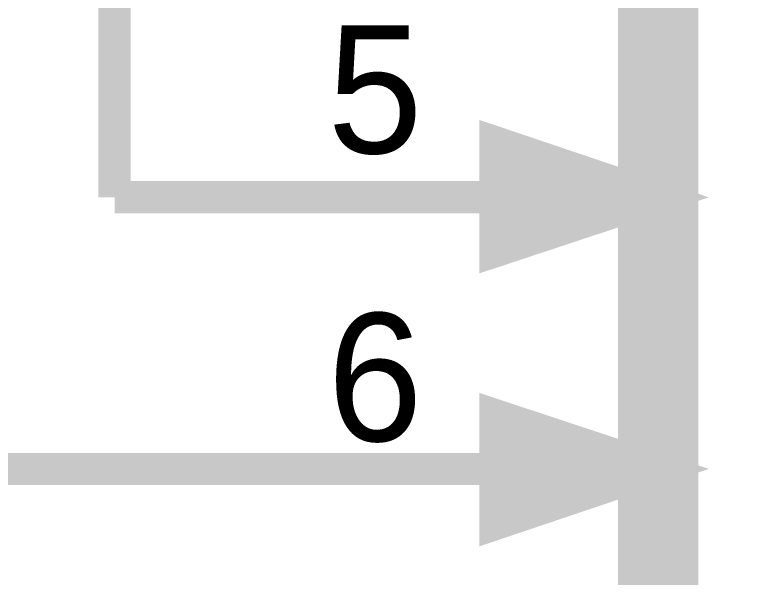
# Model space of a CAD drawing. Header units: inches. Extents: x 0 to 15, y 0 to 9.5.
# Drawn here: x 5.7643 to 6.0408, y 1.2599 to 1.4667 of the extents above; entities that cross this region are included whole.
import ezdxf

# ---------------------------------------------------------------- set-up
doc = ezdxf.new("R2010")
doc.units = ezdxf.units.IN
doc.header["$MEASUREMENT"] = 0
doc.layers.add('Sheet', color=255, linetype='Continuous')

msp = doc.modelspace()

# ---------------------------------------------------------------- linework, layer by layer
at = {"layer": 'Sheet'}
for points in [[(6.00051, 1.99973, 0.0295, 0.0295, 0), (7.40016, 1.99973, 0.0295, 0.0295, 0), (7.40016, 0.79974, 0.0295, 0.0295, 0), (6.00051, 0.79974, 0.0295, 0.0295, 0), (6.00051, 1.99973, 0.0295, 0.0295, 0)], [(6.00051, 1.99973, 0.0039, 0.0039, 0), (6.00051, 0.79974, 0.0039, 0.0039, 0), (7.40016, 0.79974, 0.0039, 0.0039, 0), (7.40016, 1.99973, 0.0039, 0.0039, 0), (6.00051, 1.99973, 0.0039, 0.0039, 0), (6.00051, 1.99973, 0.0039, 0.0039, 0)], [(5.94068, 1.41993, 0.0118, 0.0118, 0), (6.00051, 1.39974, 0.0118, 0.0118, 0), (5.94068, 1.37991, 0.0118, 0.0118, 0), (5.94068, 1.41993, 0.0118, 0.0118, 0)], [(5.94068, 1.41993, 0.0039, 0.0039, 0), (6.00051, 1.39974, 0.0039, 0.0039, 0), (5.94068, 1.37991, 0.0039, 0.0039, 0), (5.94068, 1.41993, 0.0039, 0.0039, 0)], [(5.94068, 1.31969, 0.0118, 0.0118, 0), (6.00051, 1.29986, 0.0118, 0.0118, 0), (5.94068, 1.27967, 0.0118, 0.0118, 0), (5.94068, 1.31969, 0.0118, 0.0118, 0)], [(5.94068, 1.31969, 0.0039, 0.0039, 0), (6.00051, 1.29986, 0.0039, 0.0039, 0), (5.94068, 1.27967, 0.0039, 0.0039, 0), (5.94068, 1.31969, 0.0039, 0.0039, 0)]]:
    msp.add_lwpolyline(points, format="xyseb", close=True, dxfattribs=at)
for points in [[(5.80083, 1.29986, 0.0118, 0.0118, 0), (5.20103, 1.29986, 0.0118, 0.0118, 0), (5.20103, 1.99973, 0.0118, 0.0118, 0)], [(5.80083, 1.39974, 0.0118, 0.0118, 0), (5.80083, 1.59986, 0.0118, 0.0118, 0)], [(6.00051, 1.39974, 0.0118, 0.0118, 0), (5.80083, 1.39974, 0.0118, 0.0118, 0)], [(6.00051, 1.29986, 0.0118, 0.0118, 0), (5.80083, 1.29986, 0.0118, 0.0118, 0)]]:
    msp.add_lwpolyline(points, format="xyseb", dxfattribs=at)
for points in [[(5.93805, 1.37729), (6.00617, 1.4), (5.93805, 1.42271)], [(5.93805, 1.27729), (6.00617, 1.3), (5.93805, 1.32271)]]:
    msp.add_solid(points, dxfattribs=at)

# ---------------------------------------------------------------- texts
for s, p in [('5', (5.87901, 1.41589)), ('6', (5.87901, 1.31014))]:
    msp.add_text(s, height=0.047, dxfattribs=at).set_placement(p)

doc.saveas('drawing.dxf')
